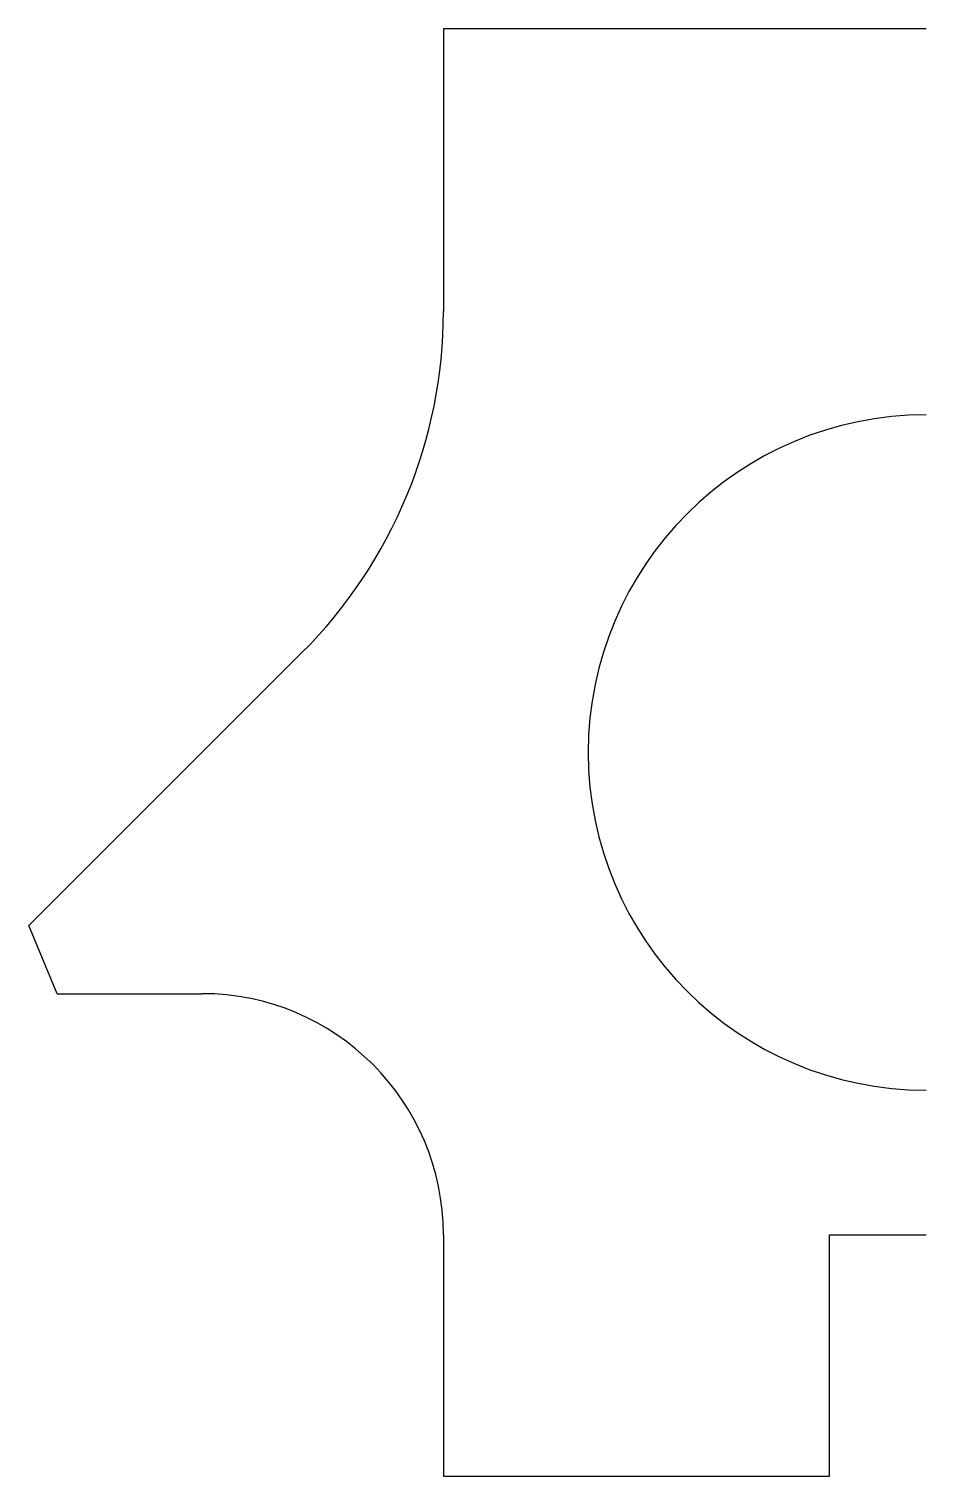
# Model space of a CAD drawing. Header units: millimetres. Extents: x 1.4 to 20, y 0 to 30.
import ezdxf

# ---------------------------------------------------------------- set-up
doc = ezdxf.new("R2010")
doc.units = ezdxf.units.MM
doc.layers.get('0').update_dxf_attribs({"lineweight": 25, "true_color": 0xffffff})

# ---------------------------------------------------------------- blocks, each defined once
blk = doc.blocks.new('block 1')
for p, q in [((0, 0), (-10, 0)), ((-10, 0), (-10, -5.858)), ((-12.929, -12.929), (-18.586, -18.586)), ((-18, -20), (-18.586, -18.586)), ((-18, -20), (-15, -20)), ((-10, -25), (-10, -30)), ((-2, -30), (-2, -25)), ((-2, -25), (0, -25)), ((-10, -30), (-2, -30))]:
    blk.add_line(p, q)
for centre, radius, start, end in [((-20, -5.858), 10, 315, 0), ((-15, -25), 5, 0, 90)]:
    blk.add_arc(centre, radius, start, end)

msp = doc.modelspace()

# ---------------------------------------------------------------- linework, layer by layer
msp.add_arc((20, 15), 7, 90, 270)

# ---------------------------------------------------------------- block references
msp.add_blockref('block 1', (20, 30))

doc.saveas('drawing.dxf')
